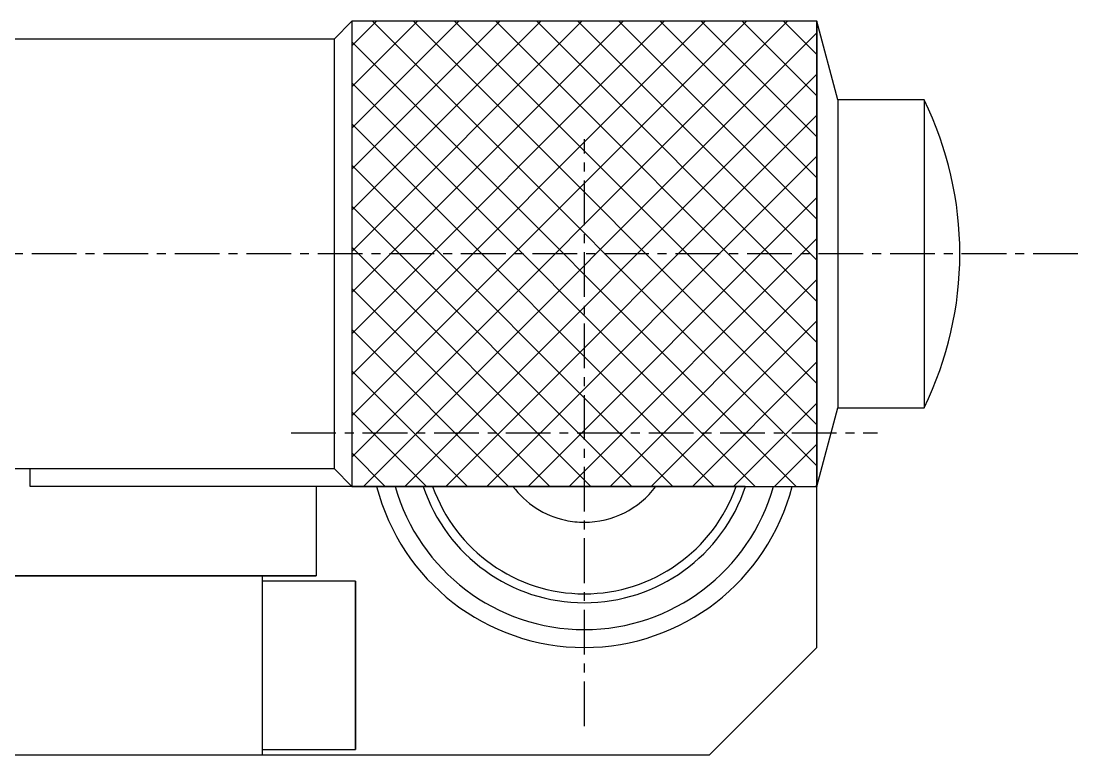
# Model space of a CAD drawing. Extents: x 93 to 329, y 82 to 330.
# Drawn here: x 177.99 to 207.54, y 85.16 to 105.66 of the extents above; entities that cross this region are included whole.
import ezdxf

# ---------------------------------------------------------------- set-up
doc = ezdxf.new("R2010")
doc.units = 0
doc.linetypes.add('CENTER', pattern=[2, 1.25, -0.25, 0.25, -0.25])
doc.layers.get('0').update_dxf_attribs({"linetype": 'CONTINUOUS'})
doc.layers.add('CENTER', color=1, linetype='CENTER')

msp = doc.modelspace()

# ---------------------------------------------------------------- linework, layer by layer
at = {"color": 7, "linetype": 'CONTINUOUS'}
for p, q in [((187.244, 105.656), (186.744, 105.156)), ((200.244, 105.656), (187.244, 105.656)), ((200.834, 103.456), (200.244, 105.656)), ((186.744, 105.156), (176.994, 105.156)), ((203.244, 103.456), (200.834, 103.456)), ((200.834, 103.456), (200.834, 94.856)), ((203.244, 103.456), (203.244, 94.856)), ((200.244, 92.656), (200.834, 94.856)), ((200.834, 94.856), (203.244, 94.856)), ((176.994, 93.156), (186.744, 93.156)), ((178.245, 93.156), (186.744, 93.156)), ((178.245, 92.656), (178.245, 93.156)), ((186.744, 93.156), (187.244, 92.656)), ((187.244, 92.656), (178.245, 92.656)), ((186.245, 92.656), (186.245, 90.156)), ((187.244, 92.656), (200.244, 92.656)), ((187.244, 92.656), (200.244, 92.656)), ((198.245, 92.656), (196.245, 92.656)), ((200.245, 88.156), (200.245, 92.66)), ((200.245, 88.156), (200.245, 92.66)), ((193.745, 91.656), (193.745, 91.656)), ((177.745, 90.156), (186.245, 90.156)), ((184.745, 90.156), (177.745, 90.156)), ((184.745, 90.006), (184.745, 90.156)), ((184.745, 85.156), (184.745, 90.156)), ((186.245, 90.156), (184.745, 90.156)), ((184.745, 90.156), (184.745, 90.156)), ((187.345, 90.006), (184.745, 90.006)), ((187.345, 90.006), (187.345, 85.306)), ((187.345, 87.656), (187.345, 90.006)), ((187.345, 88.291), (187.345, 88.926)), ((187.345, 88.926), (187.345, 88.291)), ((187.345, 87.021), (187.345, 88.291)), ((187.345, 88.291), (187.345, 87.021)), ((200.245, 88.156), (197.245, 85.156)), ((197.245, 85.156), (200.245, 88.156)), ((200.245, 88.156), (200.245, 88.156)), ((187.345, 85.306), (187.345, 87.656)), ((187.345, 86.386), (187.345, 87.021)), ((187.345, 87.021), (187.345, 86.386)), ((177.745, 85.156), (184.745, 85.156)), ((184.745, 85.156), (184.745, 85.306)), ((184.745, 85.306), (187.345, 85.306)), ((184.745, 85.156), (197.245, 85.156)), ((184.745, 85.156), (184.745, 85.156)), ((197.245, 85.156), (197.245, 85.156))]:
    msp.add_line(p, q, dxfattribs=at)
at = {"color": 9, "linetype": 'CONTINUOUS'}
for p, q in [((200.244, 105.656), (187.244, 105.656)), ((196.245, 92.656), (187.244, 92.656))]:
    msp.add_line(p, q, dxfattribs=at)
at = {"color": 3, "linetype": 'CONTINUOUS'}
for p, q in [((187.244, 104.967), (187.933, 105.656)), ((187.244, 103.818), (189.082, 105.656)), ((187.244, 102.669), (190.231, 105.656)), ((187.244, 101.52), (191.38, 105.656)), ((187.244, 100.371), (192.529, 105.656)), ((187.244, 99.222), (193.678, 105.656)), ((187.244, 98.073), (194.827, 105.656)), ((187.244, 96.924), (195.976, 105.656)), ((187.244, 95.775), (197.125, 105.656)), ((187.244, 94.626), (198.274, 105.656)), ((187.244, 93.477), (199.424, 105.656)), ((200.244, 93.231), (187.819, 105.656)), ((200.244, 94.38), (188.968, 105.656)), ((200.244, 95.529), (190.117, 105.656)), ((200.244, 96.678), (191.266, 105.656)), ((200.244, 97.827), (192.415, 105.656)), ((200.244, 98.976), (193.564, 105.656)), ((200.244, 100.125), (194.713, 105.656)), ((200.244, 101.274), (195.862, 105.656)), ((200.244, 102.424), (197.012, 105.656)), ((200.244, 103.573), (198.161, 105.656)), ((200.244, 104.722), (199.31, 105.656)), ((187.573, 92.656), (200.244, 105.328)), ((199.67, 92.656), (187.244, 105.082)), ((188.722, 92.656), (200.244, 104.179)), ((198.521, 92.656), (187.244, 103.933)), ((189.871, 92.656), (200.244, 103.03)), ((197.372, 92.656), (187.244, 102.784)), ((191.02, 92.656), (200.244, 101.881)), ((196.223, 92.656), (187.244, 101.635)), ((195.074, 92.656), (187.244, 100.486)), ((192.169, 92.656), (200.244, 100.732)), ((193.318, 92.656), (200.244, 99.583)), ((193.925, 92.656), (187.244, 99.337)), ((194.467, 92.656), (200.244, 98.434)), ((192.776, 92.656), (187.244, 98.188)), ((195.616, 92.656), (200.244, 97.285)), ((191.627, 92.656), (187.244, 97.039)), ((196.765, 92.656), (200.244, 96.136)), ((190.478, 92.656), (187.244, 95.89)), ((197.914, 92.656), (200.244, 94.986)), ((189.328, 92.656), (187.244, 94.741)), ((199.063, 92.656), (200.244, 93.837)), ((188.179, 92.656), (187.244, 93.592)), ((200.212, 92.656), (200.244, 92.688))]:
    msp.add_line(p, q, dxfattribs=at)
at = {"color": 9, "linetype": 'CONTINUOUS'}
for points in [[(187.244, 105.656, 0), (187.244, 105.654, 0), (187.244, 105.648, 0), (187.244, 105.639, 0), (187.244, 105.625, 0), (187.244, 105.607, 0), (187.244, 105.586, 0), (187.244, 105.561, 0), (187.244, 105.531, 0), (187.244, 105.498, 0), (187.244, 105.461, 0), (187.244, 105.421, 0), (187.244, 105.376, 0), (187.244, 105.328, 0), (187.244, 105.276, 0), (187.244, 105.221, 0), (187.244, 105.162, 0), (187.244, 105.099, 0), (187.244, 105.032, 0), (187.244, 104.962, 0), (187.244, 104.889, 0), (187.244, 104.812, 0), (187.244, 104.732, 0), (187.244, 104.648, 0), (187.244, 104.561, 0), (187.244, 104.471, 0), (187.244, 104.377, 0), (187.244, 104.281, 0), (187.244, 104.181, 0), (187.244, 104.078, 0), (187.244, 103.972, 0), (187.244, 103.864, 0), (187.244, 103.752, 0), (187.244, 103.638, 0), (187.244, 103.521, 0), (187.244, 103.402, 0), (187.244, 103.28, 0), (187.244, 103.155, 0), (187.244, 103.028, 0), (187.244, 102.899, 0), (187.244, 102.768, 0), (187.244, 102.634, 0), (187.244, 102.498, 0), (187.244, 102.36, 0), (187.244, 102.22, 0), (187.244, 102.079, 0), (187.244, 101.935, 0), (187.244, 101.79, 0), (187.244, 101.644, 0), (187.244, 101.496, 0), (187.244, 101.346, 0), (187.244, 101.195, 0), (187.244, 101.043, 0), (187.244, 100.89, 0), (187.244, 100.736, 0), (187.244, 100.58, 0), (187.244, 100.424, 0), (187.244, 100.268, 0), (187.244, 100.11, 0), (187.244, 99.952, 0), (187.244, 99.793, 0), (187.244, 99.635, 0), (187.244, 99.475, 0), (187.244, 99.316, 0), (187.244, 99.156, 0), (187.244, 98.997, 0), (187.244, 98.837, 0), (187.244, 98.678, 0), (187.244, 98.519, 0), (187.244, 98.361, 0), (187.244, 98.203, 0), (187.244, 98.045, 0), (187.244, 97.888, 0), (187.244, 97.732, 0), (187.244, 97.577, 0), (187.244, 97.423, 0), (187.244, 97.269, 0), (187.244, 97.117, 0), (187.244, 96.966, 0), (187.244, 96.817, 0), (187.244, 96.669, 0), (187.244, 96.522, 0), (187.244, 96.377, 0), (187.244, 96.234, 0), (187.244, 96.092, 0), (187.244, 95.953, 0), (187.244, 95.815, 0), (187.244, 95.679, 0), (187.244, 95.545, 0), (187.244, 95.413, 0), (187.244, 95.284, 0), (187.244, 95.157, 0), (187.244, 95.033, 0), (187.244, 94.911, 0), (187.244, 94.791, 0), (187.244, 94.674, 0), (187.244, 94.56, 0), (187.244, 94.449, 0), (187.244, 94.34, 0), (187.244, 94.234, 0), (187.244, 94.132, 0), (187.244, 94.032, 0), (187.244, 93.935, 0), (187.244, 93.842, 0), (187.244, 93.752, 0), (187.244, 93.665, 0), (187.244, 93.581, 0), (187.244, 93.501, 0), (187.244, 93.424, 0), (187.244, 93.35, 0), (187.244, 93.28, 0), (187.244, 93.214, 0), (187.244, 93.151, 0), (187.244, 93.092, 0), (187.244, 93.036, 0), (187.244, 92.984, 0), (187.244, 92.936, 0), (187.244, 92.892, 0), (187.244, 92.851, 0), (187.244, 92.814, 0), (187.244, 92.781, 0), (187.244, 92.752, 0), (187.244, 92.727, 0), (187.244, 92.705, 0), (187.244, 92.688, 0), (187.244, 92.674, 0), (187.244, 92.664, 0), (187.244, 92.658, 0), (187.244, 92.656, 0)], [(200.244, 105.656, 0), (200.244, 105.654, 0), (200.244, 105.648, 0), (200.244, 105.639, 0), (200.244, 105.625, 0), (200.244, 105.607, 0), (200.244, 105.586, 0), (200.244, 105.561, 0), (200.244, 105.531, 0), (200.244, 105.498, 0), (200.244, 105.462, 0), (200.244, 105.421, 0), (200.244, 105.377, 0), (200.244, 105.328, 0), (200.244, 105.276, 0), (200.244, 105.221, 0), (200.244, 105.162, 0), (200.244, 105.099, 0), (200.244, 105.032, 0), (200.244, 104.962, 0), (200.244, 104.889, 0), (200.244, 104.812, 0), (200.244, 104.732, 0), (200.244, 104.648, 0), (200.244, 104.561, 0), (200.244, 104.471, 0), (200.244, 104.377, 0), (200.244, 104.281, 0), (200.244, 104.181, 0), (200.244, 104.078, 0), (200.244, 103.973, 0), (200.244, 103.864, 0), (200.244, 103.753, 0), (200.244, 103.638, 0), (200.244, 103.522, 0), (200.244, 103.402, 0), (200.244, 103.28, 0), (200.244, 103.155, 0), (200.244, 103.028, 0), (200.244, 102.899, 0), (200.244, 102.768, 0), (200.244, 102.634, 0), (200.244, 102.498, 0), (200.244, 102.36, 0), (200.244, 102.221, 0), (200.244, 102.079, 0), (200.244, 101.936, 0), (200.244, 101.79, 0), (200.244, 101.644, 0), (200.244, 101.496, 0), (200.244, 101.346, 0), (200.244, 101.195, 0), (200.244, 101.043, 0), (200.244, 100.89, 0), (200.244, 100.736, 0), (200.244, 100.581, 0), (200.244, 100.424, 0), (200.244, 100.268, 0), (200.244, 100.11, 0), (200.244, 99.952, 0), (200.244, 99.793, 0), (200.244, 99.635, 0), (200.244, 99.475, 0), (200.244, 99.316, 0), (200.244, 99.156, 0), (200.244, 98.997, 0), (200.244, 98.837, 0), (200.244, 98.678, 0), (200.244, 98.519, 0), (200.244, 98.361, 0), (200.244, 98.203, 0), (200.244, 98.045, 0), (200.244, 97.888, 0), (200.244, 97.732, 0), (200.244, 97.577, 0), (200.244, 97.423, 0), (200.244, 97.269, 0), (200.244, 97.117, 0), (200.244, 96.966, 0), (200.244, 96.817, 0), (200.244, 96.669, 0), (200.244, 96.522, 0), (200.244, 96.377, 0), (200.244, 96.234, 0), (200.244, 96.092, 0), (200.244, 95.952, 0), (200.244, 95.814, 0), (200.244, 95.679, 0), (200.244, 95.545, 0), (200.244, 95.413, 0), (200.244, 95.284, 0), (200.244, 95.157, 0), (200.244, 95.033, 0), (200.244, 94.91, 0), (200.244, 94.791, 0), (200.244, 94.674, 0), (200.244, 94.56, 0), (200.244, 94.448, 0), (200.244, 94.34, 0), (200.244, 94.234, 0), (200.244, 94.132, 0), (200.244, 94.032, 0), (200.244, 93.935, 0), (200.244, 93.842, 0), (200.244, 93.752, 0), (200.244, 93.665, 0), (200.244, 93.581, 0), (200.244, 93.501, 0), (200.244, 93.424, 0), (200.244, 93.35, 0), (200.244, 93.28, 0), (200.244, 93.214, 0), (200.244, 93.151, 0), (200.244, 93.092, 0), (200.244, 93.036, 0), (200.244, 92.984, 0), (200.244, 92.936, 0), (200.244, 92.892, 0), (200.244, 92.851, 0), (200.244, 92.814, 0), (200.244, 92.781, 0), (200.244, 92.752, 0), (200.244, 92.727, 0), (200.244, 92.705, 0), (200.244, 92.688, 0), (200.244, 92.674, 0), (200.244, 92.664, 0), (200.244, 92.658, 0), (200.244, 92.656, 0)]]:
    msp.add_polyline3d(points, dxfattribs=at)
at = {"color": 7, "linetype": 'CONTINUOUS'}
for points in [[(187.244, 105.656, 0), (187.244, 105.654, 0), (187.244, 105.648, 0), (187.244, 105.639, 0), (187.244, 105.625, 0), (187.244, 105.607, 0), (187.244, 105.586, 0), (187.244, 105.561, 0), (187.244, 105.531, 0), (187.244, 105.498, 0), (187.244, 105.461, 0), (187.244, 105.421, 0), (187.244, 105.376, 0), (187.244, 105.328, 0), (187.244, 105.276, 0), (187.244, 105.221, 0), (187.244, 105.162, 0), (187.244, 105.099, 0), (187.244, 105.032, 0), (187.244, 104.962, 0), (187.244, 104.889, 0), (187.244, 104.812, 0), (187.244, 104.732, 0), (187.244, 104.648, 0), (187.244, 104.561, 0), (187.244, 104.471, 0), (187.244, 104.377, 0), (187.244, 104.281, 0), (187.244, 104.181, 0), (187.244, 104.078, 0), (187.244, 103.972, 0), (187.244, 103.864, 0), (187.244, 103.752, 0), (187.244, 103.638, 0), (187.244, 103.521, 0), (187.244, 103.402, 0), (187.244, 103.28, 0), (187.244, 103.155, 0), (187.244, 103.028, 0), (187.244, 102.899, 0), (187.244, 102.768, 0), (187.244, 102.634, 0), (187.244, 102.498, 0), (187.244, 102.36, 0), (187.244, 102.22, 0), (187.244, 102.079, 0), (187.244, 101.935, 0), (187.244, 101.79, 0), (187.244, 101.644, 0), (187.244, 101.496, 0), (187.244, 101.346, 0), (187.244, 101.195, 0), (187.244, 101.043, 0), (187.244, 100.89, 0), (187.244, 100.736, 0), (187.244, 100.58, 0), (187.244, 100.424, 0), (187.244, 100.268, 0), (187.244, 100.11, 0), (187.244, 99.952, 0), (187.244, 99.793, 0), (187.244, 99.635, 0), (187.244, 99.475, 0), (187.244, 99.316, 0), (187.244, 99.156, 0), (187.244, 98.997, 0), (187.244, 98.837, 0), (187.244, 98.678, 0), (187.244, 98.519, 0), (187.244, 98.361, 0), (187.244, 98.203, 0), (187.244, 98.045, 0), (187.244, 97.888, 0), (187.244, 97.732, 0), (187.244, 97.577, 0), (187.244, 97.423, 0), (187.244, 97.269, 0), (187.244, 97.117, 0), (187.244, 96.966, 0), (187.244, 96.817, 0), (187.244, 96.669, 0), (187.244, 96.522, 0), (187.244, 96.377, 0), (187.244, 96.234, 0), (187.244, 96.092, 0), (187.244, 95.953, 0), (187.244, 95.815, 0), (187.244, 95.679, 0), (187.244, 95.545, 0), (187.244, 95.413, 0), (187.244, 95.284, 0), (187.244, 95.157, 0), (187.244, 95.033, 0), (187.244, 94.911, 0), (187.244, 94.791, 0), (187.244, 94.674, 0), (187.244, 94.56, 0), (187.244, 94.449, 0), (187.244, 94.34, 0), (187.244, 94.234, 0), (187.244, 94.132, 0), (187.244, 94.032, 0), (187.244, 93.935, 0), (187.244, 93.842, 0), (187.244, 93.752, 0), (187.244, 93.665, 0), (187.244, 93.581, 0), (187.244, 93.501, 0), (187.244, 93.424, 0), (187.244, 93.35, 0), (187.244, 93.28, 0), (187.244, 93.214, 0), (187.244, 93.151, 0), (187.244, 93.092, 0), (187.244, 93.036, 0), (187.244, 92.984, 0), (187.244, 92.936, 0), (187.244, 92.892, 0), (187.244, 92.851, 0), (187.244, 92.814, 0), (187.244, 92.781, 0), (187.244, 92.752, 0), (187.244, 92.727, 0), (187.244, 92.705, 0), (187.244, 92.688, 0), (187.244, 92.674, 0), (187.244, 92.664, 0), (187.244, 92.658, 0), (187.244, 92.656, 0)], [(200.244, 92.656, 0), (200.244, 92.658, 0), (200.244, 92.664, 0), (200.244, 92.674, 0), (200.244, 92.688, 0), (200.244, 92.705, 0), (200.244, 92.727, 0), (200.244, 92.752, 0), (200.244, 92.781, 0), (200.244, 92.814, 0), (200.244, 92.851, 0), (200.244, 92.892, 0), (200.244, 92.936, 0), (200.244, 92.984, 0), (200.244, 93.036, 0), (200.244, 93.092, 0), (200.244, 93.151, 0), (200.244, 93.214, 0), (200.244, 93.28, 0), (200.244, 93.35, 0), (200.244, 93.424, 0), (200.244, 93.501, 0), (200.244, 93.581, 0), (200.244, 93.665, 0), (200.244, 93.752, 0), (200.244, 93.842, 0), (200.244, 93.935, 0), (200.244, 94.032, 0), (200.244, 94.132, 0), (200.244, 94.234, 0), (200.244, 94.34, 0), (200.244, 94.449, 0), (200.244, 94.56, 0), (200.244, 94.674, 0), (200.244, 94.791, 0), (200.244, 94.911, 0), (200.244, 95.033, 0), (200.244, 95.157, 0), (200.244, 95.284, 0), (200.244, 95.413, 0), (200.244, 95.545, 0), (200.244, 95.679, 0), (200.244, 95.815, 0), (200.244, 95.952, 0), (200.244, 96.092, 0), (200.244, 96.234, 0), (200.244, 96.377, 0), (200.244, 96.522, 0), (200.244, 96.669, 0), (200.244, 96.817, 0), (200.244, 96.966, 0), (200.244, 97.117, 0), (200.244, 97.269, 0), (200.244, 97.423, 0), (200.244, 97.577, 0), (200.244, 97.732, 0), (200.244, 97.888, 0), (200.244, 98.045, 0), (200.244, 98.203, 0), (200.244, 98.361, 0), (200.244, 98.519, 0), (200.244, 98.678, 0), (200.244, 98.837, 0), (200.244, 98.997, 0), (200.244, 99.156, 0), (200.244, 99.316, 0), (200.244, 99.475, 0), (200.244, 99.635, 0), (200.244, 99.793, 0), (200.244, 99.952, 0), (200.244, 100.11, 0), (200.244, 100.268, 0), (200.244, 100.424, 0), (200.244, 100.58, 0), (200.244, 100.736, 0), (200.244, 100.89, 0), (200.244, 101.043, 0), (200.244, 101.195, 0), (200.244, 101.346, 0), (200.244, 101.496, 0), (200.244, 101.644, 0), (200.244, 101.79, 0), (200.244, 101.935, 0), (200.244, 102.079, 0), (200.244, 102.22, 0), (200.244, 102.36, 0), (200.244, 102.498, 0), (200.244, 102.634, 0), (200.244, 102.767, 0), (200.244, 102.899, 0), (200.244, 103.028, 0), (200.244, 103.155, 0), (200.244, 103.28, 0), (200.244, 103.402, 0), (200.244, 103.521, 0), (200.244, 103.638, 0), (200.244, 103.752, 0), (200.244, 103.864, 0), (200.244, 103.972, 0), (200.244, 104.078, 0), (200.244, 104.181, 0), (200.244, 104.281, 0), (200.244, 104.377, 0), (200.244, 104.471, 0), (200.244, 104.561, 0), (200.244, 104.648, 0), (200.244, 104.732, 0), (200.244, 104.812, 0), (200.244, 104.889, 0), (200.244, 104.962, 0), (200.244, 105.032, 0), (200.244, 105.099, 0), (200.244, 105.162, 0), (200.244, 105.221, 0), (200.244, 105.276, 0), (200.244, 105.328, 0), (200.244, 105.376, 0), (200.244, 105.421, 0), (200.244, 105.461, 0), (200.244, 105.498, 0), (200.244, 105.531, 0), (200.244, 105.561, 0), (200.244, 105.586, 0), (200.244, 105.607, 0), (200.244, 105.625, 0), (200.244, 105.639, 0), (200.244, 105.648, 0), (200.244, 105.654, 0), (200.244, 105.656, 0)], [(186.744, 105.156, 0), (186.744, 105.154, 0), (186.744, 105.149, 0), (186.744, 105.14, 0), (186.744, 105.127, 0), (186.744, 105.111, 0), (186.744, 105.091, 0), (186.744, 105.068, 0), (186.744, 105.041, 0), (186.744, 105.01, 0), (186.744, 104.976, 0), (186.744, 104.939, 0), (186.744, 104.898, 0), (186.744, 104.853, 0), (186.744, 104.806, 0), (186.744, 104.754, 0), (186.744, 104.7, 0), (186.744, 104.642, 0), (186.744, 104.58, 0), (186.744, 104.516, 0), (186.744, 104.448, 0), (186.744, 104.377, 0), (186.744, 104.303, 0), (186.744, 104.225, 0), (186.744, 104.145, 0), (186.744, 104.062, 0), (186.744, 103.975, 0), (186.744, 103.886, 0), (186.744, 103.794, 0), (186.744, 103.7, 0), (186.744, 103.602, 0), (186.744, 103.502, 0), (186.744, 103.399, 0), (186.744, 103.293, 0), (186.744, 103.186, 0), (186.744, 103.075, 0), (186.744, 102.963, 0), (186.744, 102.848, 0), (186.744, 102.73, 0), (186.744, 102.611, 0), (186.744, 102.49, 0), (186.744, 102.366, 0), (186.744, 102.241, 0), (186.744, 102.114, 0), (186.744, 101.985, 0), (186.744, 101.854, 0), (186.744, 101.722, 0), (186.744, 101.588, 0), (186.744, 101.452, 0), (186.744, 101.316, 0), (186.744, 101.178, 0), (186.744, 101.038, 0), (186.744, 100.898, 0), (186.744, 100.757, 0), (186.744, 100.614, 0), (186.744, 100.471, 0), (186.744, 100.327, 0), (186.744, 100.182, 0), (186.744, 100.037, 0), (186.744, 99.891, 0), (186.744, 99.744, 0), (186.744, 99.598, 0), (186.744, 99.451, 0), (186.744, 99.303, 0), (186.744, 99.156, 0), (186.744, 99.009, 0), (186.744, 98.862, 0), (186.744, 98.715, 0), (186.744, 98.568, 0), (186.744, 98.422, 0), (186.744, 98.276, 0), (186.744, 98.13, 0), (186.744, 97.986, 0), (186.744, 97.842, 0), (186.744, 97.698, 0), (186.744, 97.556, 0), (186.744, 97.415, 0), (186.744, 97.274, 0), (186.744, 97.135, 0), (186.744, 96.997, 0), (186.744, 96.86, 0), (186.744, 96.725, 0), (186.744, 96.591, 0), (186.744, 96.459, 0), (186.744, 96.328, 0), (186.744, 96.199, 0), (186.744, 96.072, 0), (186.744, 95.946, 0), (186.744, 95.823, 0), (186.744, 95.701, 0), (186.744, 95.582, 0), (186.744, 95.465, 0), (186.744, 95.35, 0), (186.744, 95.237, 0), (186.744, 95.127, 0), (186.744, 95.019, 0), (186.744, 94.914, 0), (186.744, 94.811, 0), (186.744, 94.711, 0), (186.744, 94.613, 0), (186.744, 94.518, 0), (186.744, 94.426, 0), (186.744, 94.337, 0), (186.744, 94.251, 0), (186.744, 94.168, 0), (186.744, 94.087, 0), (186.744, 94.01, 0), (186.744, 93.936, 0), (186.744, 93.865, 0), (186.744, 93.797, 0), (186.744, 93.732, 0), (186.744, 93.671, 0), (186.744, 93.613, 0), (186.744, 93.558, 0), (186.744, 93.507, 0), (186.744, 93.459, 0), (186.744, 93.415, 0), (186.744, 93.374, 0), (186.744, 93.336, 0), (186.744, 93.302, 0), (186.744, 93.272, 0), (186.744, 93.245, 0), (186.744, 93.221, 0), (186.744, 93.201, 0), (186.744, 93.185, 0), (186.744, 93.173, 0), (186.744, 93.163, 0), (186.744, 93.158, 0), (186.744, 93.156, 0)]]:
    msp.add_polyline3d(points, dxfattribs=at)
for centre, radius, start, end in [((194.499, 99.156), 9.745, 333.8162, 26.1838), ((193.746, 94.156), 6.5, 359.1928, 0.8072), ((193.745, 94.156), 6, 194.4775, 269.9937), ((193.745, 94.156), 5.5, 195.8266, 344.1734), ((193.745, 94.156), 4.75, 198.4085, 269.9969), ((193.745, 94.156), 4.5, 199.4712, 269.9937), ((193.745, 94.156), 2.5, 216.87, 257.7805), ((193.745, 94.156), 6, 269.9937, 345.5225), ((193.745, 94.156), 6, 269.9937, 345.5225), ((193.745, 94.156), 4.75, 269.9969, 341.5915), ((193.745, 94.156), 4.5, 269.9937, 340.5288), ((193.745, 94.156), 2.5, 269.9969, 323.13), ((193.745, 94.156), 2.5, 257.7805, 269.9969)]:
    msp.add_arc(centre, radius, start, end, dxfattribs=at)
at = {"layer": 'CENTER', "color": 1, "linetype": 'CENTER'}
for p, q in [((193.745, 85.956), (193.745, 102.356)), ((207.544, 99.156), (142.944, 99.156)), ((185.545, 94.156), (201.945, 94.156))]:
    msp.add_line(p, q, dxfattribs=at)

doc.saveas('drawing.dxf')
